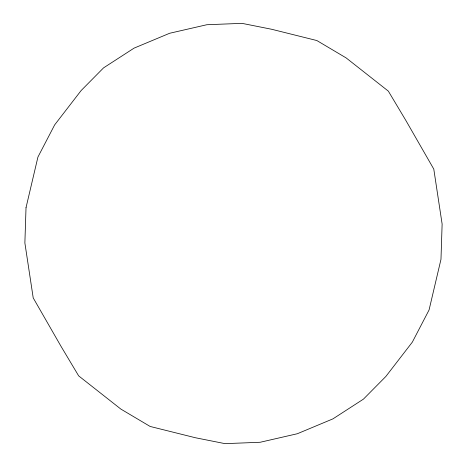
<?xml version="1.0" encoding="UTF-8"?>
<svg xmlns="http://www.w3.org/2000/svg" width="467" height="467" viewBox="0 0 467 467"><rect width="100%" height="100%" fill="white"/><g stroke="black" fill="none" stroke-linecap="round" stroke-linejoin="round"><path stroke-width="0.7" d="M26.024 207.657L24.874 242.945L33.215 297.911L61.159 346.572L78.66 375.865L120.86 409.086L150.152 426.459L195.369 437.737L225.03 443.65L260.172 442.267L297.351 433.732L332.93 418.87L363.425 399.145L385.847 376.478L412.326 342.142L429.068 309.965L440.976 259.343L442.126 224.055L433.785 169.089L405.841 120.428L388.34 91.135L346.14 57.914L316.848 40.541L271.631 29.263L241.97 23.35L206.828 24.733L169.649 33.268L134.07 48.13L103.575 67.855L81.153 90.522L54.674 124.858L37.932 157.035L26.024 207.657"/></g></svg>
